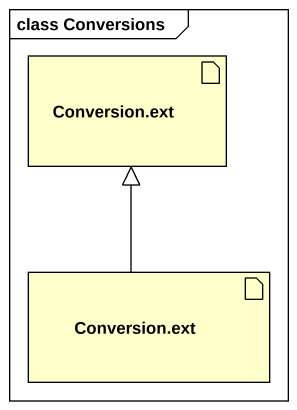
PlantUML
@startuml
mainframe class Conversions
artifact "Conversion.ext" as Conversion_ext
artifact "Conversion.ext" as Conversion_ext_2
Conversion_ext_2 -up-|> Conversion_ext
@enduml
